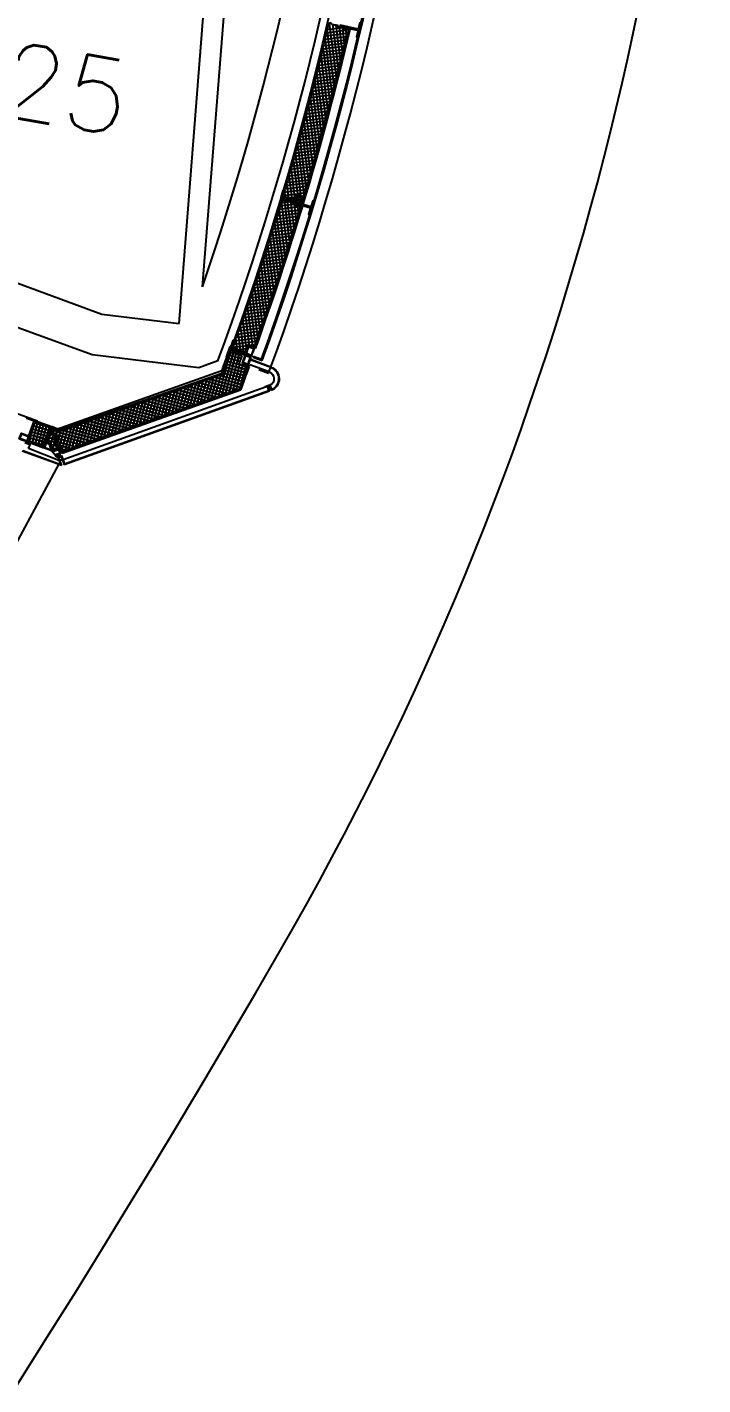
# Model space of a CAD drawing. Extents: x -1850 to 1494, y 4831 to 7402.
# Drawn here: x 1332 to 1494.4, y 6161.4 to 6487.8 of the extents above; entities that cross this region are included whole.
import ezdxf

# ---------------------------------------------------------------- set-up
doc = ezdxf.new("R2010")
doc.units = 0
doc.header["$LTSCALE"] = 48
doc.header["$MEASUREMENT"] = 0
for name, color, linetype in [('ARROOMNO', 4, 'CONTINUOUS'), ('EXWALL', 8, 'CONTINUOUS'), ('ROOF', 8, 'CONTINUOUS')]:
    doc.layers.add(name, color=color, linetype=linetype)
doc.styles.add('ROMANS', font='romans.shx', dxfattribs={"height": 18})

msp = doc.modelspace()

# ---------------------------------------------------------------- linework, layer by layer
at = {"layer": 'EXWALL'}
for p, q in [((1368.5, 6416.53), (1391.84, 6714.83)), ((1396.7, 6714.45), (1374.08, 6425.32)), ((1406.31, 6475.73), (1404.67, 6488.59)), ((1406.81, 6477.73), (1405.45, 6488.41)), ((1407.31, 6479.74), (1406.23, 6488.22)), ((1408.71, 6487.65), (1407.08, 6488.03)), ((1408.5, 6484.66), (1403.35, 6484)), ((1408.68, 6485.44), (1403.54, 6484.78)), ((1405.3, 6471.77), (1403.61, 6485.08)), ((1408.87, 6486.22), (1403.72, 6485.56)), ((1409.03, 6486.99), (1403.91, 6486.34)), ((1407.64, 6487.57), (1404.09, 6487.12)), ((1405.8, 6473.74), (1404.1, 6487.16)), ((1407.81, 6481.78), (1407.05, 6487.71)), ((1408.3, 6483.83), (1407.83, 6487.53)), ((1408.42, 6487.46), (1409.47, 6487.21)), ((1408.45, 6487.58), (1409.62, 6487.3)), ((1408.79, 6485.9), (1408.64, 6487.08)), ((1407.75, 6481.54), (1402.6, 6480.88)), ((1407.94, 6482.32), (1402.79, 6481.66)), ((1408.13, 6483.1), (1402.98, 6482.44)), ((1404.79, 6469.82), (1403.11, 6483.01)), ((1408.31, 6483.88), (1403.16, 6483.22)), ((1406.98, 6478.42), (1401.83, 6477.76)), ((1407.17, 6479.2), (1402.02, 6478.54)), ((1403.77, 6465.97), (1402.12, 6478.94)), ((1407.37, 6479.98), (1402.21, 6479.32)), ((1407.56, 6480.76), (1402.41, 6480.1)), ((1404.28, 6467.89), (1402.62, 6480.97)), ((1406.2, 6475.29), (1401.04, 6474.64)), ((1402.74, 6462.17), (1401.12, 6474.93)), ((1406.39, 6476.07), (1401.24, 6475.42)), ((1406.59, 6476.85), (1401.44, 6476.2)), ((1403.25, 6464.06), (1401.62, 6476.93)), ((1406.79, 6477.64), (1401.63, 6476.98)), ((1405.4, 6472.17), (1400.24, 6471.51)), ((1405.6, 6472.95), (1400.44, 6472.29)), ((1402.22, 6460.29), (1400.61, 6472.95)), ((1405.8, 6473.73), (1400.64, 6473.07)), ((1406, 6474.51), (1400.84, 6473.86)), ((1404.38, 6468.26), (1399.22, 6467.6)), ((1404.58, 6469.04), (1399.42, 6468.38)), ((1401.18, 6456.58), (1399.6, 6469.04)), ((1404.79, 6469.82), (1399.63, 6469.17)), ((1404.99, 6470.6), (1399.83, 6469.95)), ((1405.2, 6471.38), (1400.04, 6470.73)), ((1401.7, 6458.43), (1400.1, 6470.99)), ((1403.54, 6465.13), (1398.38, 6464.47)), ((1400.13, 6452.92), (1398.57, 6465.19)), ((1403.75, 6465.91), (1398.59, 6465.25)), ((1403.96, 6466.69), (1398.8, 6466.04)), ((1404.17, 6467.47), (1399.01, 6466.82)), ((1400.66, 6454.74), (1399.09, 6467.11)), ((1402.69, 6461.99), (1397.52, 6461.34)), ((1402.9, 6462.78), (1397.74, 6462.12)), ((1403.12, 6463.56), (1397.95, 6462.9)), ((1399.61, 6451.11), (1398.06, 6463.29)), ((1403.33, 6464.34), (1398.17, 6463.69)), ((1401.82, 6458.86), (1396.65, 6458.2)), ((1402.04, 6459.64), (1396.87, 6458.99)), ((1398.55, 6447.53), (1397.02, 6459.53)), ((1402.26, 6460.43), (1397.09, 6459.77)), ((1402.47, 6461.21), (1397.31, 6460.55)), ((1399.08, 6449.31), (1397.54, 6461.41)), ((1400.94, 6455.72), (1395.77, 6455.07)), ((1397.01, 6447.74), (1395.98, 6455.83)), ((1401.16, 6456.51), (1395.99, 6455.85)), ((1401.38, 6457.29), (1396.21, 6456.63)), ((1401.6, 6458.08), (1396.43, 6457.42)), ((1398.01, 6445.79), (1396.5, 6457.67)), ((1400.04, 6452.58), (1394.86, 6451.93)), ((1395.66, 6446.5), (1394.93, 6452.18)), ((1400.26, 6453.37), (1395.09, 6452.71)), ((1400.49, 6454.15), (1395.32, 6453.5)), ((1396.43, 6446.32), (1395.46, 6454)), ((1400.71, 6454.94), (1395.54, 6454.28)), ((1264.95, 6449.97), (1349.94, 6418.76)), ((1398.88, 6448.66), (1393.71, 6448)), ((1399.12, 6449.44), (1393.94, 6448.79)), ((1399.35, 6450.23), (1394.17, 6449.57)), ((1399.58, 6451.01), (1394.4, 6450.36)), ((1394.87, 6446.74), (1394.41, 6450.37)), ((1399.81, 6451.8), (1394.63, 6451.14)), ((1395.28, 6445.77), (1392.95, 6445.47)), ((1394.56, 6434.36), (1393.09, 6445.93)), ((1393.51, 6446.3), (1393.19, 6446.26)), ((1396.83, 6447.64), (1393.47, 6447.21)), ((1395.1, 6436.07), (1393.81, 6446.21)), ((1394.08, 6446.98), (1393.88, 6448.58)), ((1395.64, 6437.78), (1394.59, 6445.97)), ((1396.59, 6446.86), (1395.11, 6446.67)), ((1396.17, 6439.5), (1395.38, 6445.74)), ((1397.28, 6445.16), (1395.82, 6445.6)), ((1398.65, 6447.87), (1397.19, 6447.69)), ((1398.18, 6446.3), (1397.31, 6446.19)), ((1397.32, 6445.54), (1398.36, 6445.23)), ((1397.36, 6445.66), (1398.28, 6445.38)), ((1398.42, 6447.09), (1397.55, 6446.98)), ((1334.45, 6393.01), (1190.95, 6445.33)), ((1397, 6442.21), (1391.75, 6441.54)), ((1397.24, 6442.99), (1391.99, 6442.33)), ((1393.47, 6431), (1392.02, 6442.42)), ((1397.48, 6443.78), (1392.23, 6443.11)), ((1397.43, 6444.53), (1392.47, 6443.9)), ((1394.02, 6432.68), (1392.56, 6444.17)), ((1396.28, 6445.14), (1392.71, 6444.69)), ((1396.71, 6441.24), (1396.21, 6445.16)), ((1397.24, 6443), (1397.03, 6444.65)), ((1397.13, 6444.95), (1398.06, 6444.67)), ((1397.16, 6445.07), (1398.22, 6444.75)), ((1347.6, 6408.97), (1257.31, 6441.83)), ((1396.04, 6439.06), (1390.77, 6438.39)), ((1392.38, 6427.68), (1390.95, 6438.96)), ((1396.28, 6439.85), (1391.02, 6439.18)), ((1396.52, 6440.63), (1391.27, 6439.97)), ((1392.93, 6429.33), (1391.49, 6440.68)), ((1396.76, 6441.42), (1391.51, 6440.75)), ((1395.05, 6435.91), (1389.78, 6435.24)), ((1395.3, 6436.7), (1390.03, 6436.03)), ((1395.54, 6437.49), (1390.28, 6436.82)), ((1391.84, 6426.03), (1390.41, 6437.24)), ((1395.79, 6438.27), (1390.53, 6437.6)), ((1394.04, 6432.76), (1388.76, 6432.09)), ((1394.3, 6433.55), (1389.02, 6432.88)), ((1394.55, 6434.34), (1389.27, 6433.66)), ((1390.74, 6422.78), (1389.33, 6433.85)), ((1394.8, 6435.12), (1389.52, 6434.45)), ((1391.29, 6424.4), (1389.87, 6435.54)), ((1393.02, 6429.6), (1387.73, 6428.93)), ((1393.28, 6430.39), (1387.99, 6429.72)), ((1389.63, 6419.57), (1388.24, 6430.5)), ((1393.53, 6431.18), (1388.25, 6430.51)), ((1393.79, 6431.97), (1388.5, 6431.3)), ((1390.19, 6421.17), (1388.79, 6432.17)), ((1391.97, 6426.45), (1386.67, 6425.77)), ((1392.24, 6427.24), (1386.93, 6426.56)), ((1388.52, 6416.4), (1387.15, 6427.21)), ((1392.5, 6428.03), (1387.2, 6427.35)), ((1392.76, 6428.82), (1387.46, 6428.14)), ((1389.08, 6417.98), (1387.7, 6428.85)), ((1390.64, 6422.5), (1385.31, 6421.82)), ((1390.91, 6423.29), (1385.59, 6422.61)), ((1391.18, 6424.08), (1385.86, 6423.4)), ((1387.41, 6413.27), (1386.05, 6423.96)), ((1391.45, 6424.87), (1386.13, 6424.19)), ((1391.71, 6425.66), (1386.4, 6424.98)), ((1387.97, 6414.83), (1386.6, 6425.58)), ((1389.55, 6419.34), (1384.19, 6418.66)), ((1389.83, 6420.13), (1384.48, 6419.45)), ((1390.1, 6420.92), (1384.76, 6420.24)), ((1386.19, 6410.99), (1384.94, 6420.77)), ((1390.37, 6421.71), (1385.04, 6421.03)), ((1386.85, 6411.71), (1385.5, 6422.36)), ((1349.94, 6418.76), (1368.5, 6416.53)), ((1388.44, 6416.17), (1383.04, 6415.48)), ((1384.08, 6409.69), (1383.27, 6416.1)), ((1388.72, 6416.96), (1383.33, 6416.28)), ((1389, 6417.75), (1383.62, 6417.07)), ((1384.74, 6410.48), (1383.83, 6417.64)), ((1389.28, 6418.54), (1383.91, 6417.86)), ((1385.4, 6411.26), (1384.39, 6419.2)), ((1387.32, 6413), (1381.85, 6412.31)), ((1382.49, 6410.3), (1382.14, 6413.08)), ((1387.6, 6413.8), (1382.15, 6413.1)), ((1387.88, 6414.59), (1382.45, 6413.9)), ((1383.29, 6409.99), (1382.71, 6414.58)), ((1388.16, 6415.38), (1382.75, 6414.69)), ((1378.81, 6399.28), (1381.54, 6409.46)), ((1378.97, 6404.37), (1380.99, 6409.67)), ((1380.72, 6411), (1379.81, 6408.4)), ((1385.83, 6408.42), (1380.67, 6410.32)), ((1384.38, 6408.82), (1380.86, 6410.12)), ((1380.95, 6409.58), (1381.92, 6409.32)), ((1380.99, 6409.67), (1383.58, 6408.71)), ((1384.95, 6411.19), (1381.37, 6410.74)), ((1387.03, 6412.21), (1381.54, 6411.51)), ((1381.7, 6410.61), (1381.57, 6411.6)), ((1384.72, 6410.41), (1382.84, 6410.17)), ((1384.49, 6409.62), (1384.32, 6409.6)), ((1386.87, 6410.51), (1385, 6411.19)), ((1386.81, 6410.69), (1385.05, 6411.32)), ((1386.74, 6411.42), (1385.43, 6411.25)), ((1373.25, 6405.89), (1347.6, 6408.97)), ((1377.81, 6407.52), (1373.25, 6405.89)), ((1377.96, 6398.98), (1380.43, 6408.21)), ((1379.67, 6399.58), (1382.25, 6409.2)), ((1379.81, 6408.4), (1380.05, 6407.78)), ((1379.88, 6406.76), (1384.76, 6405.46)), ((1380.21, 6408.36), (1379.98, 6408.44)), ((1380.15, 6407.47), (1383.39, 6406.6)), ((1380.42, 6408.17), (1383.12, 6407.45)), ((1380.53, 6399.89), (1382.96, 6408.94)), ((1380.68, 6408.88), (1383.37, 6408.16)), ((1381.39, 6400.19), (1383.13, 6406.69)), ((1382.24, 6400.49), (1383.84, 6406.44)), ((1383.58, 6408.71), (1382.87, 6406.79)), ((1382.87, 6406.79), (1384.97, 6406.03)), ((1383.28, 6401.48), (1384.55, 6406.18)), ((1385.24, 6406.1), (1383.6, 6406.71)), ((1385.41, 6406.18), (1383.65, 6406.83)), ((1385.14, 6406.54), (1383.73, 6407.06)), ((1385.07, 6406.7), (1383.89, 6407.13)), ((1385.67, 6408.34), (1384.5, 6408.78)), ((1390.16, 6404.88), (1385.47, 6406.61)), ((1390.55, 6405.94), (1385.86, 6407.67)), ((1390.59, 6406.05), (1385.9, 6407.78)), ((1386.2, 6408.46), (1386.28, 6408.7)), ((1386.2, 6408.46), (1388.49, 6407.63)), ((1386.28, 6408.7), (1388.34, 6407.95)), ((1378.75, 6404.47), (1338.82, 6390.55)), ((1378.75, 6405.12), (1338.86, 6390.93)), ((1338.89, 6390.32), (1378.97, 6404.37)), ((1373.67, 6397.46), (1375.16, 6403.04)), ((1374.52, 6397.76), (1376.02, 6403.34)), ((1375.38, 6398.06), (1376.88, 6403.64)), ((1375.7, 6403.23), (1383.19, 6401.22)), ((1376.24, 6398.37), (1377.73, 6403.94)), ((1376.96, 6403.67), (1383.45, 6401.92)), ((1377.1, 6398.67), (1378.59, 6404.24)), ((1378.21, 6404.11), (1383.71, 6402.63)), ((1379.08, 6404.65), (1383.98, 6403.34)), ((1379.35, 6405.35), (1384.24, 6404.04)), ((1379.61, 6406.06), (1384.5, 6404.75)), ((1384.97, 6406.03), (1383.02, 6400.77)), ((1387.68, 6405.43), (1390.03, 6404.56)), ((1383.3, 6400.5), (1340.38, 6385.24)), ((1383.2, 6400.6), (1340.46, 6385.4)), ((1383.02, 6400.77), (1340.49, 6385.72)), ((1340.6, 6383.81), (1390.14, 6401.59)), ((1390.2, 6400.28), (1340.86, 6382.56)), ((1390.04, 6400.36), (1340.94, 6382.72)), ((1364.23, 6394.12), (1365.74, 6399.73)), ((1365.09, 6394.42), (1366.59, 6400.03)), ((1365.66, 6399.7), (1373.83, 6397.51)), ((1365.95, 6394.72), (1367.45, 6400.33)), ((1366.8, 6395.03), (1368.31, 6400.63)), ((1366.91, 6400.14), (1375.08, 6397.96)), ((1367.66, 6395.33), (1369.16, 6400.93)), ((1368.17, 6400.58), (1376.33, 6398.4)), ((1368.52, 6395.64), (1370.02, 6401.23)), ((1369.38, 6395.94), (1370.88, 6401.53)), ((1369.42, 6401.02), (1377.58, 6398.84)), ((1370.24, 6396.24), (1371.73, 6401.83)), ((1370.68, 6401.46), (1378.82, 6399.28)), ((1371.09, 6396.55), (1372.59, 6402.14)), ((1371.93, 6401.9), (1380.07, 6399.72)), ((1371.95, 6396.85), (1373.45, 6402.44)), ((1372.81, 6397.15), (1374.3, 6402.74)), ((1373.19, 6402.35), (1381.32, 6400.17)), ((1374.45, 6402.79), (1382.57, 6400.61)), ((1389.2, 6401.38), (1390.32, 6401.78)), ((1389.24, 6401.27), (1389.2, 6401.38)), ((1390.25, 6401.63), (1389.24, 6401.27)), ((1390.17, 6401.59), (1389.67, 6401.41)), ((1389.67, 6401.41), (1390.04, 6400.36)), ((1389.82, 6401.34), (1390.21, 6401.48)), ((1390.2, 6400.28), (1389.82, 6401.34)), ((1390.21, 6401.48), (1390.17, 6401.59)), ((1390.67, 6400.45), (1390.25, 6401.63)), ((1390.32, 6401.78), (1390.73, 6400.61)), ((1354.79, 6390.78), (1356.31, 6396.43)), ((1355.65, 6391.08), (1357.17, 6396.73)), ((1356.51, 6391.38), (1358.02, 6397.03)), ((1356.87, 6396.62), (1365.09, 6394.42)), ((1357.37, 6391.69), (1358.88, 6397.33)), ((1358.12, 6397.06), (1366.34, 6394.86)), ((1358.23, 6391.99), (1359.74, 6397.63)), ((1359.08, 6392.3), (1360.59, 6397.93)), ((1359.38, 6397.5), (1367.59, 6395.31)), ((1359.94, 6392.6), (1361.45, 6398.23)), ((1360.63, 6397.94), (1368.84, 6395.75)), ((1360.8, 6392.9), (1362.31, 6398.53)), ((1361.66, 6393.21), (1363.16, 6398.83)), ((1361.89, 6398.38), (1370.08, 6396.19)), ((1362.52, 6393.51), (1364.02, 6399.13)), ((1363.15, 6398.82), (1371.33, 6396.63)), ((1363.37, 6393.81), (1364.88, 6399.43)), ((1364.4, 6399.26), (1372.58, 6397.07)), ((1332.07, 6393.88), (1331.72, 6393.79)), ((1333.84, 6393.24), (1332.07, 6393.88)), ((1333.84, 6393.24), (1338.72, 6391.46)), ((1334.2, 6392.72), (1333.84, 6393.24)), ((1345.36, 6387.44), (1346.88, 6393.12)), ((1346.22, 6387.74), (1347.74, 6393.43)), ((1347.07, 6388.04), (1348.6, 6393.73)), ((1347.93, 6388.35), (1349.45, 6394.03)), ((1348.08, 6393.54), (1356.35, 6391.33)), ((1348.79, 6388.65), (1350.31, 6394.33)), ((1349.33, 6393.98), (1357.6, 6391.77)), ((1349.65, 6388.96), (1351.17, 6394.63)), ((1350.51, 6389.26), (1352.02, 6394.93)), ((1350.59, 6394.42), (1358.85, 6392.21)), ((1351.36, 6389.56), (1352.88, 6395.23)), ((1351.85, 6394.86), (1360.1, 6392.65)), ((1352.22, 6389.87), (1353.74, 6395.53)), ((1353.08, 6390.17), (1354.6, 6395.83)), ((1353.1, 6395.3), (1361.34, 6393.1)), ((1353.94, 6390.47), (1355.45, 6396.13)), ((1354.36, 6395.74), (1362.59, 6393.54)), ((1355.61, 6396.18), (1363.84, 6393.98)), ((1333.75, 6392.75), (1332.23, 6388.23)), ((1332.51, 6388.14), (1333.73, 6392.68)), ((1332.99, 6390.47), (1336.69, 6389.48)), ((1333.22, 6387.89), (1334.46, 6392.5)), ((1333.23, 6391.18), (1336.98, 6390.18)), ((1333.47, 6391.9), (1337.27, 6390.88)), ((1333.71, 6392.61), (1335.7, 6392.07)), ((1337.5, 6391.45), (1333.75, 6392.75)), ((1333.93, 6387.65), (1335.17, 6392.26)), ((1334.2, 6392.72), (1339.34, 6390.88)), ((1334.65, 6387.41), (1335.88, 6392.01)), ((1335.36, 6387.16), (1336.59, 6391.77)), ((1335.69, 6387.05), (1337.5, 6391.45)), ((1337.97, 6391.11), (1336.84, 6388.03)), ((1336.87, 6389.93), (1337.3, 6391.52)), ((1337.76, 6390.54), (1338.08, 6390.46)), ((1338.27, 6389.2), (1337.97, 6391.11)), ((1337.98, 6390.75), (1339.88, 6391.39)), ((1339.46, 6386.37), (1337.98, 6390.75)), ((1339.96, 6391.15), (1338.18, 6390.55)), ((1338.18, 6390.55), (1339.98, 6385.22)), ((1340.49, 6385.72), (1338.89, 6390.32)), ((1339.03, 6389.9), (1339.17, 6390.42)), ((1339.29, 6390.46), (1347.61, 6388.23)), ((1339.47, 6388.65), (1340.03, 6390.72)), ((1339.88, 6391.39), (1339.96, 6391.15)), ((1339.91, 6387.39), (1340.88, 6391.02)), ((1340.35, 6386.13), (1341.74, 6391.32)), ((1340.55, 6390.9), (1348.86, 6388.68)), ((1341.07, 6385.92), (1342.6, 6391.62)), ((1341.8, 6391.34), (1350.11, 6389.12)), ((1341.93, 6386.22), (1343.46, 6391.92)), ((1342.79, 6386.53), (1344.31, 6392.22)), ((1343.06, 6391.78), (1351.36, 6389.56)), ((1343.64, 6386.83), (1345.17, 6392.52)), ((1344.31, 6392.22), (1352.61, 6390)), ((1344.5, 6387.13), (1346.03, 6392.82)), ((1345.57, 6392.66), (1353.85, 6390.44)), ((1346.82, 6393.1), (1355.1, 6390.89)), ((1331.41, 6387.89), (1332.44, 6387.52)), ((1332.56, 6387.85), (1331.53, 6388.22)), ((1335.99, 6386.56), (1331.95, 6388.07)), ((1335.92, 6386.72), (1332.11, 6388.15)), ((1332.23, 6388.23), (1335.69, 6387.05)), ((1332.27, 6388.34), (1335.82, 6387.38)), ((1332.3, 6386.45), (1332.82, 6387.75)), ((1332.44, 6387.52), (1332.56, 6387.85)), ((1332.51, 6389.05), (1336.11, 6388.08)), ((1332.75, 6389.76), (1336.4, 6388.78)), ((1336.84, 6388.03), (1337.27, 6387.88)), ((1336.99, 6388.42), (1338.69, 6387.96)), ((1337, 6387.97), (1337.5, 6389.82)), ((1337.25, 6389.13), (1338.4, 6388.82)), ((1337.27, 6387.88), (1338.06, 6386.19)), ((1337.44, 6387.52), (1338.98, 6387.11)), ((1337.5, 6389.83), (1338.2, 6389.65)), ((1337.54, 6386.93), (1337.63, 6386.97)), ((1337.91, 6385.82), (1337.54, 6386.93)), ((1337.58, 6387.22), (1338.21, 6389.59)), ((1338, 6385.88), (1337.63, 6386.97)), ((1337.85, 6386.63), (1338.88, 6386.36)), ((1338.08, 6386.2), (1338.61, 6388.19)), ((1339.21, 6386.42), (1338.27, 6389.2)), ((1338.9, 6386.36), (1339.05, 6386.9)), ((1339.09, 6389.74), (1346.36, 6387.79)), ((1339.39, 6388.88), (1345.11, 6387.35)), ((1339.69, 6388.03), (1343.87, 6386.91)), ((1339.87, 6387.04), (1339.75, 6387)), ((1339.75, 6387), (1340.38, 6385.24)), ((1340.46, 6385.4), (1339.87, 6387.04)), ((1339.99, 6387.17), (1342.62, 6386.47)), ((1340.27, 6382.35), (1330.75, 6385.85)), ((1340.07, 6382.56), (1330.91, 6385.92)), ((1339.56, 6383.58), (1332.3, 6386.45)), ((1338.77, 6384.82), (1337.91, 6385.82)), ((1338, 6385.88), (1339.46, 6386.37)), ((1338.06, 6386.19), (1339.21, 6386.42)), ((1339.98, 6385.22), (1338.77, 6384.82)), ((1339.81, 6385.16), (1338.77, 6384.81)), ((1338.77, 6384.81), (1338.88, 6384.48)), ((1338.88, 6384.48), (1339.92, 6384.83)), ((1339.16, 6384.54), (1339.19, 6384.44)), ((1339.32, 6384.45), (1340.21, 6384.76)), ((1339.32, 6384.45), (1339.36, 6384.35)), ((1339.36, 6384.35), (1340.13, 6384.62)), ((1339.42, 6384.36), (1340.09, 6384.59)), ((1340.07, 6382.56), (1339.42, 6384.36)), ((1339.58, 6384.29), (1340.13, 6384.47)), ((1340.27, 6382.35), (1339.58, 6384.29)), ((1339.92, 6384.83), (1339.81, 6385.16)), ((1340.09, 6384.59), (1340.13, 6384.47)), ((1340.13, 6384.62), (1340.86, 6382.56)), ((1340.21, 6384.76), (1340.94, 6382.72)), ((1340.28, 6386.32), (1341.37, 6386.02))]:
    msp.add_line(p, q, dxfattribs=at)
at = {"layer": 'EXWALL', "flags": 128}
for points in [[(1411.59, 6487.23), (1407.28, 6488.24), (1407.22, 6487.99), (1411.54, 6486.98), (1411.18, 6485.46), (1411.42, 6485.41), (1412.19, 6488.69), (1411.95, 6488.75), (1411.59, 6487.23)], [(1400.18, 6444.55), (1395.94, 6445.83), (1395.86, 6445.59), (1400.11, 6444.31), (1399.65, 6442.81), (1399.89, 6442.74), (1400.87, 6445.97), (1400.63, 6446.04), (1400.18, 6444.55)], [(1338.09, 6385.77), (1339.5, 6386.25), (1339.83, 6385.28), (1338.81, 6384.93), (1338.09, 6385.77)]]:
    msp.add_lwpolyline(points, dxfattribs=at)
for points in [[(1393.71, 6448.2), (1393.4, 6447.18, 0.414214), (1393.57, 6446.87), (1396.44, 6446, 0.414214), (1396.75, 6446.17), (1397.06, 6447.19, -0.414214), (1397.37, 6447.36), (1396.85, 6445.62), (1393.02, 6446.78), (1393.54, 6448.51, -0.413343), (1393.71, 6448.2)], [(1385.93, 6408.69, 0.000178), (1386.62, 6410.57), (1385.21, 6411.09, -0.000167), (1384.57, 6409.32), (1381.04, 6410.61, 0.000168), (1381.68, 6412.37), (1381.45, 6412.45, -0.000179), (1380.76, 6410.57), (1385.93, 6408.69)], [(1385.28, 6410.93), (1386.46, 6410.5, -0.000156), (1385.86, 6408.85), (1384.68, 6409.28, 0.000156), (1385.28, 6410.93)], [(1331.95, 6388.07, -0.000178), (1330.07, 6388.76), (1330.59, 6390.17, 0.000167), (1332.35, 6389.52), (1333.64, 6393.04, -0.000168), (1331.88, 6393.69), (1331.96, 6393.92, 0.000179), (1333.84, 6393.24), (1331.95, 6388.07)], [(1330.66, 6390, 0.000156), (1332.31, 6389.4), (1332.31, 6389.4), (1331.88, 6388.23, -0.000156), (1330.23, 6388.83), (1330.66, 6390)]]:
    msp.add_lwpolyline(points, format="xyb", dxfattribs=at)
at = {"layer": 'EXWALL'}
for centre, radius, start, end in [((736.81, 6644.82), 696, 339.80608, 8.49637), ((733.88, 6645.17), 686.39, 339.74317, 6.59456), ((736.83, 6644.83), 674, 340.99353, 5.85833), ((736.81, 6644.82), 693.25, 340.02052, 354.11505), ((736.81, 6644.82), 693.5, 339.99986, 354.13572), ((736.81, 6644.82), 690.87, 343.22143, 346.81282), ((736.81, 6644.82), 691, 343.21106, 346.82319), ((740.28, 6656.24), 690, 342.22039, 342.23078), ((736.81, 6644.82), 690.87, 340.19024, 343.15922), ((736.81, 6644.82), 691, 340.17814, 343.16959), ((-1243.73, 7377.98), 2797.12, 339.71936, 339.76033), ((-1243.73, 7377.98), 2797.37, 339.71936, 339.75777), ((-2859.74, 8077.19), 4556.62, 338.4634, 338.50806), ((-1243.73, 7377.98), 2801.12, 339.71175, 339.7143), ((-1243.73, 7377.98), 2801.12, 339.71942, 339.75777), ((-1243.73, 7377.98), 2801.24, 339.72198, 339.75777), ((1385.18, 6406.39), 0.153, 105.0235, 214.4103), ((-1243.73, 7377.98), 2802.49, 339.72199, 339.75777), ((-1243.73, 7377.98), 2802.62, 339.71944, 339.76033), ((-1244.02, 7377.47), 2802.99, 339.75777, 339.76033), ((4212.56, 5333.16), 3063.5, 159.8592, 159.88492), ((4212.67, 5333.12), 3063.5, 159.8592, 159.88726), ((1984.2, 8155.5), 1882.46, 249.87136, 249.8751), ((1340, 6385.55), 0.153, 54.84, 164.2267)]:
    msp.add_arc(centre, radius, start, end, dxfattribs=at)
at = {"layer": 'EXWALL', "extrusion": (0, 0, -1)}
for centre, radius, start, end in [((-733.95, 6632.99), 690, 192.16621, 192.17659), ((-733.3, 6633.17), 690, 195.81958, 195.82996), ((-737.54, 6646.94), 689.04, 199.99584, 200.00794), ((-1383.63, 6406.96), 0.141, 137.6399, 262.9263), ((-1389.56, 6403.24), 1.75, 110.1877, 243.02), ((-1389.56, 6403.24), 2.88, 110.1877, 245.8545), ((-1389.56, 6403.24), 3, 110.1877, 248.297), ((1544.43, 7442.32), 3063.5, 200.10074, 200.12879), ((1544.31, 7442.28), 3063.5, 200.10074, 200.12645), ((-1979.91, 8157.1), 1882.46, 290.1129, 290.11663), ((-1339.44, 6387.13), 0.153, 195.6864, 305.0731), ((-1340.22, 6383.17), 0.615, 41.5689, 103.0615)]:
    msp.add_arc(centre, radius, start, end, dxfattribs=at)
msp.add_ellipse((753.91, 6813.18), major_axis=(-382.71, 697.6), ratio=0.787443, start_param=2.293451, end_param=2.534174, dxfattribs=at)
at = {"layer": 'EXWALL'}
for centre, major_axis, ratio, start_param, end_param in [((157141.39, 434221.49), (-155764.42, -427821.1), 0.000029, 0.004711, 0.006143), ((62500.82, 178651.71), (-61123.3, -172265.67), 0.000201, 0.013071, 0.015333), ((58963.49, 169147.33), (-57586.27, -162762.39), 0.000227, 0.013907, 0.016234)]:
    msp.add_ellipse(centre, major_axis=major_axis, ratio=ratio, start_param=start_param, end_param=end_param, dxfattribs=at)
for points, weights, degree, knots in [([(1393.46, 6447.16), (1397.52, 6460.77), (1401.19, 6474.61), (1404.44, 6488.64), (1405.22, 6488.46), (1406, 6488.28), (1406.77, 6488.1), (1406.75, 6488), (1406.73, 6487.89), (1406.7, 6487.79), (1407.17, 6487.68), (1407.64, 6487.57), (1408.1, 6487.47), (1408.08, 6487.38), (1408.07, 6487.3), (1408.05, 6487.22), (1408.38, 6487.14), (1408.72, 6487.07), (1409.05, 6486.99), (1405.8, 6473.14), (1402.13, 6459.4), (1398.03, 6445.79), (1397.77, 6445.86), (1397.51, 6445.94), (1397.26, 6446.02), (1397.41, 6446.52), (1397.56, 6447.03), (1397.71, 6447.53), (1397.43, 6447.61), (1397.15, 6447.7), (1396.87, 6447.78), (1396.72, 6447.28), (1396.57, 6446.77), (1396.42, 6446.27), (1395.43, 6446.57), (1394.44, 6446.87), (1393.46, 6447.16)], [1, 1, 1, 1, 1, 1, 1, 1, 1, 1, 1, 1, 1, 1, 1, 1, 1, 1, 1, 0.99968204282, 0.99968204282, 1, 1, 1, 1, 1, 1, 1, 1, 1, 1, 1, 1, 1, 1, 1, 1], 3, [0, 0, 0, 0, 0.25, 0.25, 0.25, 0.3, 0.3, 0.3, 0.35, 0.35, 0.35, 0.4, 0.4, 0.4, 0.45, 0.45, 0.45, 0.5, 0.5, 0.5, 0.75, 0.75, 0.75, 0.8, 0.8, 0.8, 0.85, 0.85, 0.85, 0.9, 0.9, 0.9, 0.95, 0.95, 0.95, 1, 1, 1, 1]), ([(1381.25, 6410.78), (1384.8, 6419.79), (1389.21, 6432.98), (1393.23, 6446.39), (1393.99, 6446.16), (1394.76, 6445.92), (1395.53, 6445.69), (1395.5, 6445.59), (1395.46, 6445.49), (1395.43, 6445.39), (1395.89, 6445.25), (1396.35, 6445.12), (1396.81, 6444.98), (1396.79, 6444.9), (1396.76, 6444.82), (1396.74, 6444.74), (1397.05, 6444.64), (1397.37, 6444.55), (1397.68, 6444.45), (1394.29, 6433.16), (1390.58, 6421.96), (1386.55, 6410.87), (1386.03, 6411.05), (1385.52, 6411.22), (1385.01, 6411.39), (1384.83, 6410.78), (1384.65, 6410.16), (1384.46, 6409.54), (1383.39, 6409.95), (1382.32, 6410.37), (1381.25, 6410.78)], [1, 1, 1, 1, 1, 1, 1, 1, 1, 1, 1, 1, 1, 1, 1, 1, 1, 1, 1, 0.999730262387, 0.999730262387, 1, 1, 1, 1, 1, 1, 1, 1, 1, 1], 3, [0, 0, 0, 0, 0.25, 0.25, 0.25, 0.3, 0.3, 0.3, 0.35, 0.35, 0.35, 0.4, 0.4, 0.4, 0.45, 0.45, 0.45, 0.5, 0.5, 0.5, 0.75, 0.75, 0.75, 0.833333, 0.833333, 0.833333, 0.916667, 0.916667, 0.916667, 1, 1, 1, 1]), ([(1336.03, 6386.58), (1336.97, 6386.24), (1337.91, 6385.89), (1337.6, 6386.81), (1337.3, 6387.72), (1336.98, 6387.83), (1336.66, 6387.95), (1337.31, 6389.71), (1337.95, 6391.47), (1338.56, 6391.25), (1339.17, 6391.02), (1339.21, 6391.14), (1339.26, 6391.26), (1338.59, 6391.5), (1337.92, 6391.75), (1336.97, 6389.16), (1336.03, 6386.58)], [1, 0.999999936344, 1, 1, 1, 0.999999943992, 1, 1, 1, 0.999999943837, 1, 1, 1, 0.999999936093, 1, 1, 1], 2, [0, 0, 0, 0.125, 0.125, 0.25, 0.25, 0.375, 0.375, 0.5, 0.5, 0.625, 0.625, 0.75, 0.75, 0.875, 0.875, 1, 1, 1]), ([(1337.19, 6387.62), (1336.9, 6387.73), (1336.62, 6387.83), (1336.62, 6387.83), (1336.62, 6387.83), (1336.41, 6387.24), (1336.19, 6386.65), (1336.95, 6386.38), (1337.7, 6386.1), (1337.45, 6386.86), (1337.19, 6387.62)], [1, 0.999999951216, 1, 1, 1, 1, 1, 0.999999951259, 1, 1, 1], 2, [0, 0, 0, 0.25, 0.25, 0.375, 0.375, 0.5, 0.5, 0.75, 0.75, 1, 1, 1])]:
    msp.add_rational_spline(points, weights, degree=degree, knots=knots, dxfattribs=at)
at = {"layer": 'ROOF'}
msp.add_line((1339.47, 6382.65), (1264.5, 6243.37), dxfattribs=at)
for centre, radius, start, end in [((736.83, 6644.83), 757.62, 329.99967, 89.99981), ((-1092.21, 7700.84), 2869.62, 270.00033, 329.99967)]:
    msp.add_arc(centre, radius, start, end, dxfattribs=at)

# ---------------------------------------------------------------- texts
at = {"layer": 'ARROOMNO', "style": 'ROMANS'}
msp.add_text('122025', height=18, rotation=350, dxfattribs=at).set_placement((1263.59, 6477.5))

doc.saveas('drawing.dxf')
